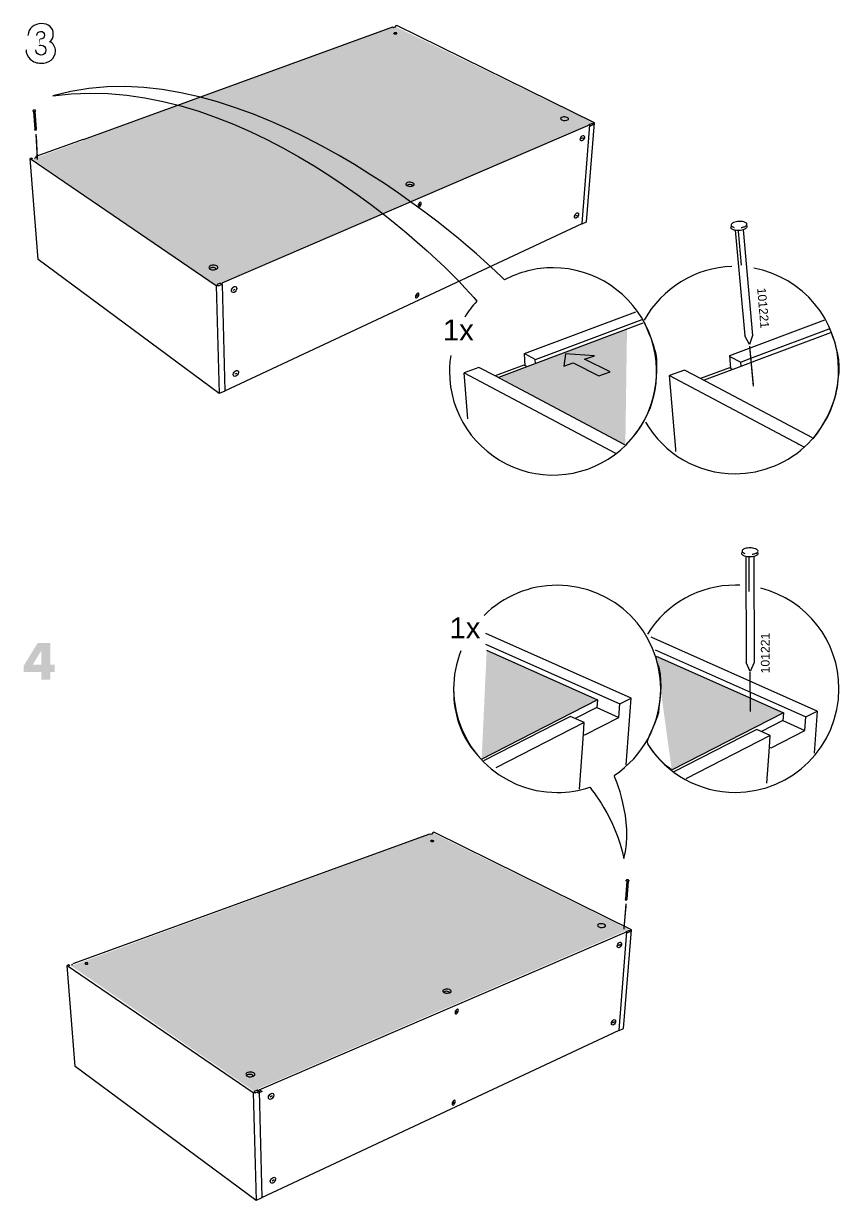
# Model space of a CAD drawing. Header units: metres. Extents: x -6.4 to 35.9, y -8.9 to 6.5.
# Drawn here: x 17.902 to 20.622, y -2.708 to 1.208 of the extents above; entities that cross this region are included whole.
import ezdxf

# ---------------------------------------------------------------- set-up
doc = ezdxf.new("R2010")
doc.units = ezdxf.units.M
doc.header["$MEASUREMENT"] = 0
for name, color, linetype, lineweight in [('PDF9_Geometry_Num_Penna__1_Num_Penna__255_Num_Penna__255_Num_Penna__255', 255, 'Continuous', 18), ('PDF9_Geometry_Num_Penna__7_Num_Penna__7_Num_Penna__7_Num_Penna__7', 7, 'Continuous', 18), ('PDF9_Text_Num_Penna__7_Num_Penna__7_Num_Penna__7_Num_Penna__7', 7, 'Continuous', 18)]:
    doc.layers.add(name, color=color, linetype=linetype, lineweight=lineweight)
doc.layers.add('PDF9_Geometry_Num_Penna__2_Num_Penna__1_Num_Penna__1_Num_Penna__1', color=7, linetype='Continuous', lineweight=18, true_color=0xc6c8ca)
doc.layers.add('PDF9_Solid Fills_Num_Penna__2_Num_Penna__1_Num_Penna__1_Num_Penna__1', color=7, linetype='Continuous', lineweight=18, true_color=0xc6c8ca)
doc.styles.add('GENERATED_STYLE_1', font='')
doc.styles.get('GENERATED_STYLE_1').set_extended_font_data('Arial')

msp = doc.modelspace()

# ---------------------------------------------------------------- hatches: boundary and pattern name
at = {"layer": 'PDF9_Geometry_Num_Penna__2_Num_Penna__1_Num_Penna__1_Num_Penna__1', "linetype": 'Continuous', "lineweight": 18, "true_color": 0xc6c8ca}
for points in [[(19.1379, 1.1988), (17.932, 0.7572), (18.5424, 0.3387), (19.7999, 0.8777)], [(19.9057, -0.196), (19.9112, 0.1908), (19.4887, 0.0308)], [(19.2665, -1.4864), (18.0605, -1.928), (18.6674, -2.344), (19.9167, -1.8063)]]:
    msp.add_hatch(color=9, dxfattribs=at).paths.add_polyline_path(points)
at = {"layer": 'PDF9_Geometry_Num_Penna__7_Num_Penna__7_Num_Penna__7_Num_Penna__7', "linetype": 'Continuous', "lineweight": 18}
for points in [[(17.9573, 1.1564), (17.954, 1.1564), (17.954, 1.1352)], [(19.8557, 0.0487), (19.7699, 0.0916), (19.8027, 0.102), (19.706, 0.1092), (19.701, 0.0682), (19.7319, 0.0787), (19.8178, 0.0357)]]:
    msp.add_hatch(color=7, dxfattribs=at).paths.add_polyline_path(points)
h = msp.add_hatch(color=7, dxfattribs=at)
h.paths.add_polyline_path([(17.9488, -0.8531), (17.9016, -0.9298), (17.9016, -0.9501), (17.961, -0.9501), (17.961, -0.9754), (17.9905, -0.9754), (17.9905, -0.9501), (18.0053, -0.9501), (18.0053, -0.9258), (17.9905, -0.9258), (17.9905, -0.8531)])
h.paths.add_polyline_path([(17.961, -0.9258), (17.9321, -0.9258), (17.961, -0.8787)], flags=0)
at = {"layer": 'PDF9_Solid Fills_Num_Penna__2_Num_Penna__1_Num_Penna__1_Num_Penna__1', "linetype": 'Continuous', "lineweight": 18, "true_color": 0xc6c8ca}
for points in [[(19.4272, -1.241), (19.8093, -1.0428), (19.444, -0.8792)], [(20.0084, -0.8988), (20.0601, -1.2749), (20.431, -1.0862)]]:
    msp.add_hatch(color=9, dxfattribs=at).paths.add_polyline_path(points)

# ---------------------------------------------------------------- linework, layer by layer
at = {"layer": 'PDF9_Geometry_Num_Penna__1_Num_Penna__255_Num_Penna__255_Num_Penna__255', "color": 255, "linetype": 'Continuous', "lineweight": 18, "flags": 128}
for points in [[(17.9434, 0.8329), (17.9473, 0.7619)], [(20.3322, 0.0061), (20.3198, 0.1349)], [(20.3225, -1.0762), (20.3214, -0.959)], [(19.9072, -1.7287), (19.9012, -1.7996)]]:
    msp.add_lwpolyline(points, dxfattribs=at)
at = {"layer": 'PDF9_Geometry_Num_Penna__7_Num_Penna__7_Num_Penna__7_Num_Penna__7', "color": 7, "linetype": 'Continuous', "lineweight": 18, "flags": 128}
for points in [[(19.8027, 0.8776), (19.1443, 1.2018), (19.1406, 1.2003), (19.1405, 1.1967), (19.1336, 1.1942), (19.1304, 1.1958), (18.1, 0.8217)], [(17.9354, 0.9153), (17.9388, 0.8563)], [(17.9398, 0.9155), (17.9433, 0.8565)], [(19.7876, 0.871), (18.5622, 0.344), (18.5623, 0.3402)], [(19.7614, 0.5426), (19.7624, 0.542), (19.7766, 0.5487), (19.8027, 0.8776)], [(19.7619, 0.5429), (19.7876, 0.871)], [(19.7854, 0.872), (19.7925, 0.875), (19.7987, 0.872)], [(19.7873, 0.8675), (19.7878, 0.8672)], [(19.7878, 0.8672), (19.7987, 0.872)], [(19.7987, 0.872), (19.799, 0.8761)], [(19.799, 0.8761), (19.8027, 0.8776)], [(17.9413, 0.8515), (17.9388, 0.8563)], [(17.9433, 0.8565), (17.9413, 0.8515)], [(17.943, 0.8405), (17.9476, 0.7556)], [(19.76, 0.8254), (19.7665, 0.8285)], [(18.1001, 0.8224), (17.9425, 0.7652), (17.9428, 0.7609)], [(17.9283, 0.7604), (17.9237, 0.7587)], [(17.9237, 0.7587), (18.5434, 0.3361)], [(17.9502, 0.4224), (17.9237, 0.7587)], [(17.9324, 0.7576), (17.9283, 0.7604)], [(17.9424, 0.7612), (17.9368, 0.7591)], [(19.2192, 0.6038), (19.221, 0.607), (19.2229, 0.6079)], [(19.2194, 0.6017), (19.2192, 0.6038)], [(19.74, 0.5679), (19.7464, 0.5709)], [(18.5719, -0.0136), (19.7619, 0.5429)], [(20.2717, 0.5201), (20.3031, 0.1684)], [(20.2819, 0.5167), (20.2917, 0.4046)], [(20.2983, 0.522), (20.3297, 0.1704)], [(18.5533, -0.0235), (17.9502, 0.4224)], [(18.5482, 0.3381), (18.5434, 0.3361)], [(18.5434, 0.3361), (18.5533, -0.0235)], [(18.5568, 0.3439), (18.5463, 0.3394)], [(18.5568, 0.3439), (18.5627, 0.3399), (18.5483, 0.3337), (18.5482, 0.3381)], [(18.5586, 0.3441), (18.5574, 0.3436)], [(18.5627, 0.3399), (18.5719, -0.0148)], [(18.5947, 0.3242), (18.5955, 0.3249), (18.5961, 0.3257), (18.5967, 0.3265), (18.5973, 0.3273), (18.5978, 0.3282), (18.5983, 0.3291), (18.5987, 0.3301)], [(18.5995, 0.3213), (18.6059, 0.3243)], [(19.211, 0.3018), (19.2128, 0.3049)], [(19.2113, 0.2996), (19.211, 0.3018)], [(19.2128, 0.3049), (19.2148, 0.3058)], [(19.5725, 0.0692), (19.5694, 0.1096), (19.9404, 0.2487)], [(19.5694, 0.1101), (19.6064, 0.0906), (19.9613, 0.2238)], [(19.6059, 0.0769), (19.965, 0.2118)], [(20.2573, 0.0602), (20.254, 0.103), (20.5703, 0.2216)], [(20.319, 0.1401), (20.3031, 0.1684)], [(20.3297, 0.1704), (20.319, 0.1401)], [(20.3409, 0.1007), (20.585, 0.1923)], [(20.3431, 0.0877), (20.5902, 0.1805)], [(20.3323, 0.0014), (20.3198, 0.132)], [(19.6066, 0.077), (19.6055, 0.0906)], [(20.254, 0.1006), (20.2901, 0.0816), (20.3148, 0.0909)], [(20.2912, 0.068), (20.2901, 0.0816)], [(20.2911, 0.0682), (20.3431, 0.0877)], [(20.3148, 0.0909), (20.3409, 0.1007)], [(18.6027, 0.0476), (18.6031, 0.0481), (18.6034, 0.0486)], [(18.6063, 0.0422), (18.6127, 0.0452)], [(19.4178, 0.064), (19.3687, 0.0458)], [(19.3687, 0.0458), (19.8732, -0.2221)], [(19.3815, -0.1077), (19.3687, 0.0458)], [(19.4717, 0.0354), (19.4178, 0.064)], [(19.568, 0.0715), (19.4717, 0.0354)], [(19.4848, 0.0285), (19.4845, 0.0314), (19.6059, 0.0769)], [(19.5777, 0.0664), (19.568, 0.0715)], [(20.1024, 0.055), (20.0533, 0.0368)], [(20.1563, 0.0264), (20.1024, 0.055)], [(20.2526, 0.0625), (20.1563, 0.0264)], [(20.1694, 0.0195), (20.1691, 0.0224), (20.2911, 0.0682)], [(20.2623, 0.0574), (20.2526, 0.0625)], [(19.9042, -0.1937), (19.4717, 0.0354)], [(20.0533, 0.0368), (20.5024, -0.2016)], [(20.0738, -0.2085), (20.0533, 0.0368)], [(20.5287, -0.1709), (20.1563, 0.0264)], [(18.5719, -0.0148), (18.5533, -0.0235)], [(20.478, -0.1887), (20.485, -0.1924)], [(20.0743, -0.2155), (20.0738, -0.2085)], [(20.307, -0.5651), (20.3081, -0.9181)], [(20.3169, -0.5693), (20.317, -0.6818)], [(20.3337, -0.5654), (20.3348, -0.9185)], [(19.9248, -1.0369), (19.4416, -0.8222)], [(19.44, -0.8571), (19.8872, -1.0561), (19.9248, -1.0369)], [(20.3401, -0.9892), (19.9916, -0.8343)], [(19.4435, -0.8777), (19.8126, -1.0428)], [(20.0046, -0.8757), (20.3348, -1.0227)], [(20.008, -0.8969), (20.3054, -1.0294)], [(20.3216, -0.9477), (20.3081, -0.9181)], [(20.3348, -0.9185), (20.3216, -0.9477)], [(20.3226, -1.0814), (20.3213, -0.9503)], [(20.5448, -1.0801), (20.3401, -0.9892)], [(19.8126, -1.0428), (19.4258, -1.2407)], [(19.771, -1.1589), (19.8839, -1.101), (19.8872, -1.0561)], [(19.8126, -1.0428), (19.8108, -1.0683), (19.8839, -1.101)], [(19.9086, -1.2593), (19.9252, -1.0369)], [(20.3053, -1.0294), (20.4325, -1.086)], [(20.3348, -1.0227), (20.5071, -1.0994), (20.5448, -1.0801)], [(19.8108, -1.0683), (19.7391, -1.1051)], [(20.4325, -1.086), (20.0617, -1.2759)], [(20.4325, -1.086), (20.4307, -1.1115), (20.5038, -1.1442)], [(20.5355, -1.2196), (20.5459, -1.0801)], [(19.6748, -1.1223), (19.4333, -1.246)], [(19.7682, -1.118), (19.4744, -1.2687)], [(19.7231, -1.0979), (19.6748, -1.1223)], [(19.7682, -1.118), (19.7231, -1.0979)], [(19.7662, -1.1564), (19.769, -1.118)], [(20.4307, -1.1115), (20.3591, -1.1483)], [(20.391, -1.2021), (20.5038, -1.1442), (20.5071, -1.0994)], [(19.7529, -1.3403), (19.7662, -1.1564)], [(19.7654, -1.1563), (19.771, -1.1589)], [(20.2948, -1.1656), (20.0677, -1.2818)], [(20.3882, -1.1612), (20.1073, -1.3053)], [(20.3431, -1.1412), (20.2947, -1.1656)], [(20.3882, -1.1612), (20.3431, -1.1412)], [(20.3854, -1.1996), (20.3882, -1.1612)], [(20.3766, -1.3203), (20.3854, -1.1996)], [(20.3854, -1.1996), (20.391, -1.2021)], [(19.8427, -1.7665), (19.2676, -1.4832), (19.2639, -1.4847), (19.2638, -1.4883), (19.2568, -1.4908), (19.2536, -1.4892), (18.0662, -1.9205)], [(19.9107, -1.646), (19.9059, -1.7049)], [(19.9151, -1.6464), (19.9103, -1.7054)], [(19.9078, -1.7212), (19.9007, -1.8059)], [(19.9077, -1.7101), (19.9059, -1.7049)], [(19.9104, -1.7054), (19.9077, -1.7101)], [(19.926, -1.8074), (19.8429, -1.7665)], [(19.9108, -1.814), (18.6854, -2.341), (18.6855, -2.3448)], [(19.8846, -2.1424), (19.8856, -2.143), (19.8999, -2.1363), (19.9259, -1.8074)], [(19.8852, -2.1421), (19.9108, -1.814)], [(19.9087, -1.813), (19.9157, -1.81), (19.922, -1.813)], [(19.9105, -1.8175), (19.911, -1.8177)], [(19.911, -1.8177), (19.922, -1.813)], [(19.922, -1.813), (19.9223, -1.8089)], [(19.9223, -1.8089), (19.926, -1.8074)], [(18.0515, -1.9246), (18.0469, -1.9263)], [(18.0469, -1.9263), (18.6666, -2.3489)], [(18.0735, -2.2626), (18.0469, -1.9263)], [(18.0556, -1.9274), (18.0515, -1.9246)], [(18.0657, -1.9238), (18.06, -1.9258)], [(19.3426, -2.0814), (19.3444, -2.0782)], [(19.3429, -2.0835), (19.3426, -2.0814)], [(19.3444, -2.0782), (19.3464, -2.0773)], [(18.6951, -2.6986), (19.8852, -2.1421)], [(18.6765, -2.7085), (18.0735, -2.2626)], [(18.6714, -2.3468), (18.6666, -2.3489)], [(18.6666, -2.3489), (18.6765, -2.7085)], [(18.68, -2.3411), (18.6695, -2.3455)], [(18.68, -2.3411), (18.686, -2.3451), (18.6716, -2.3513), (18.6714, -2.3468)], [(18.6764, -2.3492), (18.6716, -2.3513)], [(18.6819, -2.3409), (18.6806, -2.3414)], [(18.6898, -2.3414), (18.6958, -2.3454), (18.6814, -2.3516), (18.6812, -2.3471)], [(18.686, -2.3451), (18.6951, -2.6998)], [(19.3327, -2.3843), (19.3344, -2.3812), (19.3364, -2.3803)], [(19.3329, -2.3865), (19.3327, -2.3843)], [(18.6951, -2.6998), (18.6765, -2.7085)]]:
    msp.add_lwpolyline(points, dxfattribs=at)
for points in [[(19.1442, 1.1757), (19.1442, 1.1745, -0.217143), (19.144, 1.1739, -0.121043), (19.1427, 1.1731, -0.078873), (19.1398, 1.1727, -0.076742), (19.1369, 1.1732, -0.113893), (19.1356, 1.174, -0.207696), (19.1353, 1.1746), (19.1353, 1.176)], [(19.1428, 1.1773, 0.155328), (19.137, 1.1774, 0.118922), (19.1357, 1.1766)], [(19.6905, 0.8906), (19.6907, 0.8901), (19.6911, 0.8896), (19.6916, 0.8891), (19.6921, 0.8886), (19.6927, 0.8881), (19.6934, 0.8877), (19.6942, 0.8873, 0.28157), (19.7161, 0.8889)], [(19.1749, 0.6721), (19.1752, 0.6715), (19.1756, 0.6709), (19.1761, 0.6703), (19.1767, 0.6698), (19.1774, 0.6693), (19.1782, 0.6688, 0.312383), (19.2021, 0.6713)], [(20.2918, 0.529, 0.047989), (20.3021, 0.5321, 0.114741), (20.3096, 0.5374, 0.425004), (20.309, 0.544, 0.113351), (20.3007, 0.5481, 0.077497), (20.2832, 0.5496, 0.078047), (20.2662, 0.5456, 0.116444), (20.2587, 0.5403, 0.428138), (20.2593, 0.5337, 0.11351), (20.2676, 0.5296)], [(20.3105, 0.5358), (20.3108, 0.5321, -0.204556), (20.3097, 0.5287, -0.115044), (20.3022, 0.5234, -0.078152), (20.2852, 0.5195, -0.07758), (20.2676, 0.5209, -0.112869), (20.2593, 0.525, -0.199889), (20.2576, 0.5283), (20.2573, 0.5319)], [(18.5194, 0.394), (18.5198, 0.3934), (18.5202, 0.3928), (18.5208, 0.3921), (18.5214, 0.3916), (18.5221, 0.3911, 0.353461), (18.5487, 0.3949)], [(19.3241, 0.1038, 0.038581), (19.32, 0.0505, 2.414244), (19.6649, 0.3953, 0.123461), (19.5029, 0.3549)], [(19.9726, -0.1179, 0.267862), (20.2711, -0.29, 0.414214), (20.616, 0.0548, 0.361698), (20.3336, 0.394)], [(20.3278, -0.5579, 0.048208), (20.3384, -0.5557, 0.115375), (20.3463, -0.5511, 0.427536), (20.3462, -0.5444, 0.114137), (20.3383, -0.5396, 0.077589), (20.321, -0.5367, 0.078572), (20.3037, -0.5392, 0.117027), (20.2958, -0.5438, 0.427851), (20.2958, -0.5505, 0.113952), (20.3037, -0.5553)], [(20.347, -0.5527), (20.347, -0.5564, -0.207907), (20.3456, -0.5597, -0.116073), (20.3376, -0.5643, -0.078539), (20.3203, -0.5668, -0.077667), (20.303, -0.5639, -0.112656), (20.2951, -0.5591, -0.20234), (20.2936, -0.5557), (20.2936, -0.552)], [(19.8683, -1.294, 0.252564), (20.0235, -1.0059, 0.414212), (19.6787, -0.6611, 0.199093), (19.4353, -0.7616)], [(20.2875, -0.6611, 0.010918), (20.2722, -0.6608, 0.259321), (19.9794, -0.8234)], [(19.9798, -1.1884, 0.258795), (20.2722, -1.3504, 0.414211), (20.6171, -1.0056, 0.342891), (20.3572, -0.6713)], [(19.3578, -0.8795, 0.094376), (19.3339, -1.0059, 0.414211), (19.6787, -1.3508, 0.080441), (19.7875, -1.3333)], [(19.2673, -1.5117), (19.2673, -1.5129, -0.214558), (19.267, -1.5135, -0.116492), (19.2657, -1.5142, -0.080262), (19.2628, -1.5146, -0.076766), (19.2599, -1.5142, -0.113893), (19.2586, -1.5133, -0.207696), (19.2583, -1.5128), (19.2583, -1.5113, -0.204254), (19.2587, -1.5108, -0.116838), (19.26, -1.51, -0.155328), (19.2658, -1.5101, -0.114756), (19.2672, -1.5109)], [(19.9176, -1.6439), (19.9175, -1.6451, -0.212765), (19.9172, -1.6456, -0.11815), (19.9158, -1.6463, -0.079236), (19.9129, -1.6465, -0.077009), (19.91, -1.6457, -0.113371), (19.9088, -1.6448, -0.203786), (19.9086, -1.6442), (19.9087, -1.6428)], [(19.9177, -1.6437, 0.201672), (19.9175, -1.6431, 0.117336), (19.9163, -1.6422, 0.07605), (19.9134, -1.6414, 0.077916), (19.9105, -1.6416, 0.111982), (19.9091, -1.6423)], [(19.8137, -1.7944), (19.814, -1.7949), (19.8144, -1.7954), (19.8148, -1.7959), (19.8153, -1.7964), (19.816, -1.7968), (19.8166, -1.7973), (19.8174, -1.7977, 0.28157), (19.8393, -1.7961)], [(18.1156, -1.9188, 0.112535), (18.1143, -1.918, 0.155328), (18.1085, -1.9179, 0.116838), (18.1072, -1.9187, 0.204254), (18.1068, -1.9192), (18.1068, -1.9207, 0.210324), (18.1071, -1.9212, 0.113893), (18.1084, -1.9221, 0.156615), (18.1142, -1.9221, 0.116492), (18.1155, -1.9214, 0.217143), (18.1158, -1.9208), (18.1157, -1.9196)], [(19.2981, -2.0129), (19.2984, -2.0135), (19.2989, -2.0141), (19.2993, -2.0146), (19.2999, -2.0152), (19.3006, -2.0157), (19.3014, -2.0162, 0.312383), (19.3253, -2.0137)], [(18.6427, -2.2909), (18.643, -2.2916), (18.6435, -2.2922), (18.644, -2.2928), (18.6446, -2.2934), (18.6454, -2.2939, 0.353461), (18.672, -2.2901)]]:
    msp.add_lwpolyline(points, format="xyb", dxfattribs=at)
msp.add_lwpolyline([(17.942, 0.9186, 0.19706), (17.9418, 0.9192, 0.114238), (17.9404, 0.9199, 0.157646), (17.9346, 0.9196, 0.117275), (17.9333, 0.9188, 0.198028), (17.933, 0.9182), (17.9331, 0.9168, 0.200002), (17.9333, 0.9162, 0.110531), (17.9347, 0.9155, 0.156539), (17.9405, 0.9158, 0.118883), (17.9418, 0.9166, 0.220232), (17.942, 0.9172)], format="xyb", close=True, dxfattribs=at)
for points in [[(19.8557, 0.0487), (19.7699, 0.0916), (19.8027, 0.102), (19.706, 0.1092), (19.701, 0.0682), (19.7319, 0.0787), (19.8178, 0.0357)], [(19.8897, -1.8565), (19.8833, -1.8595)], [(19.8696, -2.1141), (19.8632, -2.1171)], [(18.7219, -2.3549), (18.7216, -2.3558), (18.7211, -2.3567), (18.7206, -2.3577), (18.72, -2.3585), (18.7194, -2.3593), (18.7187, -2.3601), (18.718, -2.3608), (18.7187, -2.3601), (18.7194, -2.3593), (18.72, -2.3585), (18.7206, -2.3577), (18.7211, -2.3567), (18.7216, -2.3558)], [(18.7292, -2.3606), (18.7228, -2.3637)], [(18.7267, -2.6364), (18.7263, -2.6369), (18.726, -2.6374), (18.7263, -2.6369)], [(18.736, -2.6398), (18.7295, -2.6428)]]:
    msp.add_lwpolyline(points, close=True, dxfattribs=at)
at = {"layer": 'PDF9_Geometry_Num_Penna__7_Num_Penna__7_Num_Penna__7_Num_Penna__7', "color": 7, "linetype": 'Continuous', "lineweight": 18}
for centre, radius, start, end in [((19.1875, 0.6578), 0.0148, 43.7994, 130.7524), ((20.271, 0.0549), 0.3448, 91.7351, 151.1813), ((19.666, 0.0493), 0.3465, 137.3259, 148.33), ((19.3107, -2.0272), 0.0148, 43.7994, 130.7524), ((19.3347, -2.3787), 0.00259, 99.6447, 101.5946)]:
    msp.add_arc(centre, radius, start, end, dxfattribs=at)
for centre, major_axis, ratio, start_param, end_param in [((19.7034, 0.8912), (-0.0132, 0.0009), 0.457448, 2.897092, 6.528073), ((19.1885, 0.6732), (-0.014, 0.0004), 0.488198, 2.911313, 6.511962), ((18.534, 0.3961), (0.0149, 0.0004), 0.530225, 6.081735, 9.626751), ((18.5314, 0.3904), (0.0112, 0.0003), 0.525501, 6.12284, 9.072108), ((19.8266, -1.7938), (-0.0132, 0.0009), 0.456998, 2.896318, 6.528501), ((19.3118, -2.0118), (-0.014, 0.0004), 0.488198, 2.911313, 6.511962), ((18.6573, -2.2889), (0.0149, 0.0004), 0.530225, 6.081735, 9.626751), ((18.6546, -2.2946), (0.0112, 0.0003), 0.525501, 6.12284, 9.072108)]:
    msp.add_ellipse(centre, major_axis=major_axis, ratio=ratio, start_param=start_param, end_param=end_param, dxfattribs=at)
for centre, major_axis, ratio in [((19.7626, 0.8267), (0.00464, 0.0089), 0.586935), ((19.7432, 0.5694), (0.00476, 0.00857), 0.578042), ((18.6028, 0.3231), (0.0064, 0.00939), 0.672227), ((18.6089, 0.0438), (0.00648, 0.00905), 0.65173), ((19.8859, -1.8583), (0.00464, 0.0089), 0.587232), ((19.8859, -1.8583), (0.00464, 0.0089), 0.587232), ((19.8664, -2.1156), (0.00476, 0.00858), 0.577794), ((19.8664, -2.1156), (0.00476, 0.00858), 0.577794), ((18.726, -2.3619), (0.0064, 0.00938), 0.672525), ((18.726, -2.3619), (0.0064, 0.00938), 0.672525), ((18.7322, -2.6412), (0.00648, 0.00905), 0.65202), ((18.7322, -2.6412), (0.00648, 0.00905), 0.65202)]:
    msp.add_ellipse(centre, major_axis=major_axis, ratio=ratio, dxfattribs=at)
for points in [[(17.9305, 1.1976), (17.9227, 1.1907), (17.9176, 1.1809), (17.9163, 1.1681)], [(17.9617, 1.2082), (17.9492, 1.2082), (17.9383, 1.2046), (17.9305, 1.1976)], [(17.9458, 1.1681), (17.9456, 1.1761), (17.9506, 1.1822), (17.9587, 1.1822)], [(17.9587, 1.1822), (17.9659, 1.1822), (17.9712, 1.1774), (17.9712, 1.1699)], [(18.0008, 1.1727), (18.0008, 1.1955), (17.9836, 1.2082), (17.9617, 1.2082)], [(19.1357, 1.1766), (19.1359, 1.1766), (19.1352, 1.176), (19.1354, 1.176)], [(19.1441, 1.1765), (19.1446, 1.1765), (19.1433, 1.1771), (19.1428, 1.1773)], [(19.1444, 1.1759), (19.1446, 1.1759), (19.1439, 1.1765), (19.1441, 1.1765)], [(17.954, 1.1352), (17.9558, 1.1357), (17.9576, 1.1362), (17.9596, 1.1362)], [(17.9712, 1.1699), (17.9712, 1.1615), (17.9654, 1.1564), (17.9573, 1.1564)], [(17.9596, 1.1362), (17.9685, 1.1362), (17.9764, 1.129), (17.9764, 1.1198)], [(17.9879, 1.1475), (17.9969, 1.1526), (18.0008, 1.1629), (18.0008, 1.1727)], [(18.0079, 1.1167), (18.0079, 1.1292), (18.0009, 1.1441), (17.9879, 1.1475)], [(19.5029, 0.3549), (19.4048, 0.4602), (18.6298, 1.1514), (17.9991, 0.9677)], [(17.9099, 1.1208), (17.9096, 1.1101), (17.9166, 1.0974), (17.9239, 1.0899)], [(17.9594, 1.1034), (17.9493, 1.1034), (17.9424, 1.111), (17.9424, 1.1208)], [(17.9764, 1.1198), (17.9764, 1.1099), (17.9691, 1.1034), (17.9594, 1.1034)], [(17.9604, 1.0762), (17.9847, 1.0762), (18.0079, 1.0899), (18.0079, 1.1167)], [(17.9239, 1.0899), (17.9338, 1.0799), (17.9464, 1.0762), (17.9604, 1.0762)], [(17.9991, 0.9677), (18.6575, 1.061), (19.3223, 0.3965), (19.4113, 0.2841)], [(19.2167, 0.6073), (19.2145, 0.603), (19.2145, 0.5986), (19.2166, 0.5974)], [(19.2166, 0.5974), (19.2188, 0.5963), (19.2223, 0.5989), (19.2245, 0.6032)], [(19.2247, 0.6131), (19.2226, 0.6142), (19.219, 0.6116), (19.2167, 0.6073)], [(19.2208, 0.612), (19.2208, 0.612), (19.2207, 0.612), (19.2207, 0.612)], [(19.2245, 0.6032), (19.2268, 0.6076), (19.2268, 0.612), (19.2247, 0.6131)], [(19.2086, 0.3052), (19.2064, 0.3009), (19.2063, 0.2965), (19.2085, 0.2954)], [(19.2085, 0.2954), (19.2106, 0.2943), (19.2142, 0.2969), (19.2164, 0.3012)], [(19.2166, 0.311), (19.2144, 0.3121), (19.2108, 0.3095), (19.2086, 0.3052)], [(19.2127, 0.3099), (19.2127, 0.3099), (19.2126, 0.3099), (19.2126, 0.3099)], [(19.2164, 0.3012), (19.2186, 0.3055), (19.2187, 0.3099), (19.2166, 0.311)], [(19.97, 0.2121), (20.014, 0.1053), (20.011, 0.1019), (20.0089, 0.0354)], [(20.5913, 0.1801), (20.5913, 0.1801), (20.6221, 0.102), (20.6167, 0.0462)], [(20.6167, 0.0462), (20.6159, 0.0382), (20.6133, 0.0266), (20.6127, 0.0151)], [(20.0089, 0.0354), (20.0047, -0.096), (19.9302, -0.1658), (19.9057, -0.196)], [(20.6127, 0.0151), (20.6116, -0.0042), (20.6065, -0.0262), (20.5991, -0.0494)], [(20.5991, -0.0494), (20.5787, -0.1139), (20.5302, -0.1737), (20.5302, -0.1737)], [(20.0183, -0.9354), (20.0158, -0.9245), (20.0072, -0.9105), (20.0084, -0.8988)], [(20.0167, -1.0832), (20.021, -1.041), (20.032, -0.9955), (20.0183, -0.9354)], [(19.3338, -1.0126), (19.3337, -1.0835), (19.3548, -1.1703), (19.4272, -1.241)], [(19.9798, -1.1826), (19.9817, -1.1597), (20.0138, -1.1112), (20.0167, -1.0832)], [(19.9827, -1.1921), (19.9818, -1.1907), (19.9796, -1.1845), (19.9798, -1.1826)], [(20.0601, -1.2749), (20.0601, -1.2749), (20.0197, -1.2511), (19.9827, -1.1921)], [(19.9003, -1.5708), (19.9364, -1.4447), (19.8683, -1.294), (19.8683, -1.294)], [(19.7875, -1.3333), (19.7875, -1.3333), (19.8751, -1.4375), (19.9003, -1.5708)], [(19.2674, -1.5115), (19.2676, -1.5115), (19.267, -1.5109), (19.2672, -1.5109)], [(19.9091, -1.6423), (19.9093, -1.6423), (19.9086, -1.6428), (19.9088, -1.6428)], [(18.1159, -1.9194), (18.1161, -1.9194), (18.1154, -1.9188), (18.1156, -1.9188)], [(19.3482, -2.0721), (19.346, -2.071), (19.3425, -2.0736), (19.3402, -2.0779)], [(19.3443, -2.0732), (19.3443, -2.0732), (19.3442, -2.0732), (19.3442, -2.0732)], [(19.348, -2.082), (19.3502, -2.0776), (19.3503, -2.0732), (19.3482, -2.0721)], [(19.3402, -2.0779), (19.338, -2.0822), (19.3379, -2.0866), (19.3401, -2.0878)], [(19.3401, -2.0878), (19.3422, -2.0889), (19.3458, -2.0863), (19.348, -2.082)], [(19.3302, -2.3809), (19.328, -2.3852), (19.3279, -2.3896), (19.3301, -2.3907)], [(19.3301, -2.3907), (19.3323, -2.3918), (19.3358, -2.3892), (19.338, -2.3849)], [(19.3382, -2.3751), (19.336, -2.3739), (19.3325, -2.3765), (19.3302, -2.3809)], [(19.338, -2.3849), (19.3403, -2.3806), (19.3403, -2.3762), (19.3382, -2.3751)]]:
    msp.add_open_spline(points, degree=3, dxfattribs=at)

# ---------------------------------------------------------------- texts
at = {"layer": 'PDF9_Text_Num_Penna__7_Num_Penna__7_Num_Penna__7_Num_Penna__7', "color": 7, "linetype": 'Continuous', "lineweight": 18, "char_height": 0.029026, "attachment_point": 7, "style": 'GENERATED_STYLE_1'}
for insert, rotation in [((20.3441, 0.3277), 274.9106), ((20.3865, -0.9543), 90)]:
    msp.add_mtext('\\A1;{\\pql;\\fArial|b0|i0|c0|p34;101221}', dxfattribs=dict(at, insert=insert, rotation=rotation))
at = {"layer": 'PDF9_Text_Num_Penna__7_Num_Penna__7_Num_Penna__7_Num_Penna__7', "color": 7, "linetype": 'Continuous', "lineweight": 18, "char_height": 0.069662, "attachment_point": 7, "style": 'GENERATED_STYLE_1'}
for insert in [(19.2982, 0.1534), (19.3203, -0.8378)]:
    msp.add_mtext('\\A1;{\\pql;\\fArial|b0|i0|c0|p34;1x}', dxfattribs=dict(at, insert=insert))

doc.saveas('drawing.dxf')
